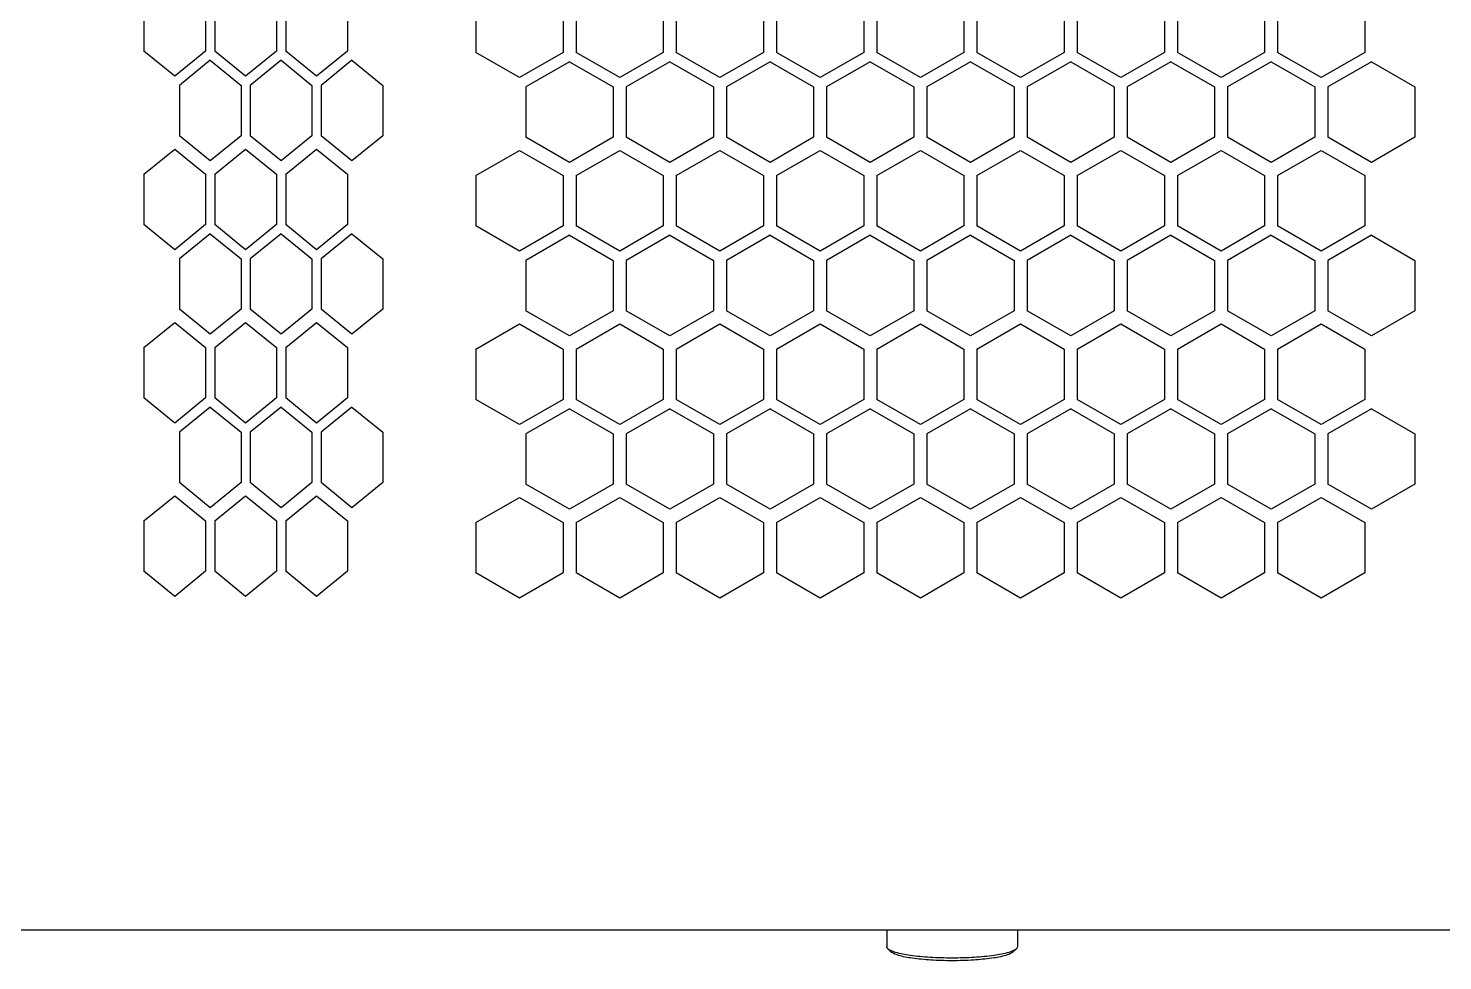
# Model space of a CAD drawing. Header units: millimetres. Extents: x 55614 to 110757, y -66981 to -47484.
# Drawn here: x 78219 to 78348.8, y -54848.3 to -54762.7 of the extents above; entities that cross this region are included whole.
import ezdxf

# ---------------------------------------------------------------- set-up
doc = ezdxf.new("R2010")
doc.units = ezdxf.units.MM
doc.layers.add('4215-0412-2-1_0', color=7, linetype='Continuous')
doc.layers.add('SONGBUTUO-M4-8_0', color=7, linetype='Continuous')
doc.layers.add('THICK', color=7, linetype='Continuous', lineweight=0)

# ---------------------------------------------------------------- blocks, each defined once
blk = doc.blocks.new('RU67I6756')
at = {"layer": '4215-0412-2-1_0', "color": 0, "linetype": 'Continuous'}
for p, q in [((24930.45, 16376.65), (24930.45, 16372.03)), ((24936.11, 16376.65), (24936.11, 16372.03)), ((24936.95, 16376.65), (24936.95, 16372.03)), ((24942.61, 16376.65), (24942.61, 16372.03)), ((24943.46, 16376.65), (24943.46, 16372.03)), ((24949.12, 16376.65), (24949.12, 16372.03)), ((24960.91, 16376.53), (24960.91, 16371.91)), ((24968.92, 16376.53), (24968.92, 16371.91)), ((24970.11, 16376.53), (24970.11, 16371.91)), ((24978.12, 16376.53), (24978.12, 16371.91)), ((24979.31, 16376.53), (24979.31, 16371.91)), ((24987.32, 16376.53), (24987.32, 16371.91)), ((24988.51, 16376.53), (24988.51, 16371.91)), ((24996.52, 16376.53), (24996.52, 16371.91)), ((24997.71, 16376.53), (24997.71, 16371.91)), ((25005.72, 16376.53), (25005.72, 16371.91)), ((25006.91, 16376.53), (25006.91, 16371.91)), ((25014.92, 16376.53), (25014.92, 16371.91)), ((25016.11, 16376.53), (25016.11, 16371.91)), ((25024.12, 16376.53), (25024.12, 16371.91)), ((25025.31, 16376.53), (25025.31, 16371.91)), ((25033.32, 16376.53), (25033.32, 16371.91)), ((25034.51, 16376.53), (25034.51, 16371.91)), ((25042.52, 16376.53), (25042.52, 16371.91)), ((24933.28, 16369.72), (24930.45, 16372.03)), ((24936.11, 16372.03), (24933.28, 16369.72)), ((24939.78, 16369.72), (24936.95, 16372.03)), ((24942.61, 16372.03), (24939.78, 16369.72)), ((24946.29, 16369.72), (24943.46, 16372.03)), ((24949.12, 16372.03), (24946.29, 16369.72)), ((24964.92, 16369.6), (24960.91, 16371.91)), ((24968.92, 16371.91), (24964.92, 16369.6)), ((24974.12, 16369.6), (24970.11, 16371.91)), ((24978.12, 16371.91), (24974.12, 16369.6)), ((24983.32, 16369.6), (24979.31, 16371.91)), ((24987.32, 16371.91), (24983.32, 16369.6)), ((24992.52, 16369.6), (24988.51, 16371.91)), ((24996.52, 16371.91), (24992.52, 16369.6)), ((25001.72, 16369.6), (24997.71, 16371.91)), ((25005.72, 16371.91), (25001.72, 16369.6)), ((25010.92, 16369.6), (25006.91, 16371.91)), ((25014.92, 16371.91), (25010.92, 16369.6)), ((25020.12, 16369.6), (25016.11, 16371.91)), ((25024.12, 16371.91), (25020.12, 16369.6)), ((25029.32, 16369.6), (25025.31, 16371.91)), ((25033.32, 16371.91), (25029.32, 16369.6)), ((25038.52, 16369.6), (25034.51, 16371.91)), ((25042.52, 16371.91), (25038.52, 16369.6)), ((24936.53, 16371.19), (24933.7, 16368.88)), ((24936.53, 16371.19), (24939.36, 16368.88)), ((24943.04, 16371.19), (24940.21, 16368.88)), ((24943.04, 16371.19), (24945.86, 16368.88)), ((24949.54, 16371.19), (24946.71, 16368.88)), ((24949.54, 16371.19), (24952.37, 16368.88)), ((24969.52, 16371.06), (24965.51, 16368.75)), ((24969.52, 16371.06), (24973.52, 16368.75)), ((24978.72, 16371.06), (24974.71, 16368.75)), ((24978.72, 16371.06), (24982.72, 16368.75)), ((24987.92, 16371.06), (24983.91, 16368.75)), ((24987.92, 16371.06), (24991.92, 16368.75)), ((24997.12, 16371.06), (24993.11, 16368.75)), ((24997.12, 16371.06), (25001.12, 16368.75)), ((25006.32, 16371.06), (25002.31, 16368.75)), ((25006.32, 16371.06), (25010.32, 16368.75)), ((25015.52, 16371.06), (25011.51, 16368.75)), ((25015.52, 16371.06), (25019.52, 16368.75)), ((25024.72, 16371.06), (25020.71, 16368.75)), ((25024.72, 16371.06), (25028.72, 16368.75)), ((25033.92, 16371.06), (25029.91, 16368.75)), ((25033.92, 16371.06), (25037.92, 16368.75)), ((25043.12, 16371.06), (25039.11, 16368.75)), ((25043.12, 16371.06), (25047.12, 16368.75)), ((24933.7, 16368.88), (24933.7, 16364.26)), ((24939.36, 16368.88), (24939.36, 16364.26)), ((24940.21, 16368.88), (24940.21, 16364.26)), ((24945.86, 16368.88), (24945.86, 16364.26)), ((24946.71, 16368.88), (24946.71, 16364.26)), ((24952.37, 16368.88), (24952.37, 16364.26)), ((24965.51, 16368.75), (24965.51, 16364.13)), ((24973.52, 16368.75), (24973.52, 16364.13)), ((24974.71, 16368.75), (24974.71, 16364.13)), ((24982.72, 16368.75), (24982.72, 16364.13)), ((24983.91, 16368.75), (24983.91, 16364.13)), ((24991.92, 16368.75), (24991.92, 16364.13)), ((24993.11, 16368.75), (24993.11, 16364.13)), ((25001.12, 16368.75), (25001.12, 16364.13)), ((25002.31, 16368.75), (25002.31, 16364.13)), ((25010.32, 16368.75), (25010.32, 16364.13)), ((25011.51, 16368.75), (25011.51, 16364.13)), ((25019.52, 16368.75), (25019.52, 16364.13)), ((25020.71, 16368.75), (25020.71, 16364.13)), ((25028.72, 16368.75), (25028.72, 16364.13)), ((25029.91, 16368.75), (25029.91, 16364.13)), ((25037.92, 16368.75), (25037.92, 16364.13)), ((25039.11, 16368.75), (25039.11, 16364.13)), ((25047.12, 16368.75), (25047.12, 16364.13)), ((24936.53, 16361.95), (24933.7, 16364.26)), ((24939.36, 16364.26), (24936.53, 16361.95)), ((24943.04, 16361.95), (24940.21, 16364.26)), ((24945.86, 16364.26), (24943.04, 16361.95)), ((24949.54, 16361.95), (24946.71, 16364.26)), ((24952.37, 16364.26), (24949.54, 16361.95)), ((24969.52, 16361.82), (24965.51, 16364.13)), ((24973.52, 16364.13), (24969.52, 16361.82)), ((24978.72, 16361.82), (24974.71, 16364.13)), ((24982.72, 16364.13), (24978.72, 16361.82)), ((24987.92, 16361.82), (24983.91, 16364.13)), ((24991.92, 16364.13), (24987.92, 16361.82)), ((24997.12, 16361.82), (24993.11, 16364.13)), ((25001.12, 16364.13), (24997.12, 16361.82)), ((25006.32, 16361.82), (25002.31, 16364.13)), ((25010.32, 16364.13), (25006.32, 16361.82)), ((25015.52, 16361.82), (25011.51, 16364.13)), ((25019.52, 16364.13), (25015.52, 16361.82)), ((25024.72, 16361.82), (25020.71, 16364.13)), ((25028.72, 16364.13), (25024.72, 16361.82)), ((25033.92, 16361.82), (25029.91, 16364.13)), ((25037.92, 16364.13), (25033.92, 16361.82)), ((25043.12, 16361.82), (25039.11, 16364.13)), ((25047.12, 16364.13), (25043.12, 16361.82)), ((24930.45, 16360.73), (24933.28, 16363.04)), ((24933.28, 16363.04), (24936.11, 16360.73)), ((24936.95, 16360.73), (24939.78, 16363.04)), ((24939.78, 16363.04), (24942.61, 16360.73)), ((24943.46, 16360.73), (24946.29, 16363.04)), ((24946.29, 16363.04), (24949.12, 16360.73)), ((24960.91, 16360.6), (24964.92, 16362.91)), ((24964.92, 16362.91), (24968.92, 16360.6)), ((24970.11, 16360.6), (24974.12, 16362.91)), ((24974.12, 16362.91), (24978.12, 16360.6)), ((24979.31, 16360.6), (24983.32, 16362.91)), ((24983.32, 16362.91), (24987.32, 16360.6)), ((24988.51, 16360.6), (24992.52, 16362.91)), ((24992.52, 16362.91), (24996.52, 16360.6)), ((24997.71, 16360.6), (25001.72, 16362.91)), ((25001.72, 16362.91), (25005.72, 16360.6)), ((25006.91, 16360.6), (25010.92, 16362.91)), ((25010.92, 16362.91), (25014.92, 16360.6)), ((25016.11, 16360.6), (25020.12, 16362.91)), ((25020.12, 16362.91), (25024.12, 16360.6)), ((25025.31, 16360.6), (25029.32, 16362.91)), ((25029.32, 16362.91), (25033.32, 16360.6)), ((25034.51, 16360.6), (25038.52, 16362.91)), ((25038.52, 16362.91), (25042.52, 16360.6)), ((24930.45, 16360.73), (24930.45, 16356.11)), ((24936.11, 16360.73), (24936.11, 16356.11)), ((24936.95, 16360.73), (24936.95, 16356.11)), ((24942.61, 16360.73), (24942.61, 16356.11)), ((24943.46, 16360.73), (24943.46, 16356.11)), ((24949.12, 16360.73), (24949.12, 16356.11)), ((24960.91, 16360.6), (24960.91, 16355.98)), ((24968.92, 16360.6), (24968.92, 16355.98)), ((24970.11, 16360.6), (24970.11, 16355.98)), ((24978.12, 16360.6), (24978.12, 16355.98)), ((24979.31, 16360.6), (24979.31, 16355.98)), ((24987.32, 16360.6), (24987.32, 16355.98)), ((24988.51, 16360.6), (24988.51, 16355.98)), ((24996.52, 16360.6), (24996.52, 16355.98)), ((24997.71, 16360.6), (24997.71, 16355.98)), ((25005.72, 16360.6), (25005.72, 16355.98)), ((25006.91, 16360.6), (25006.91, 16355.98)), ((25014.92, 16360.6), (25014.92, 16355.98)), ((25016.11, 16360.6), (25016.11, 16355.98)), ((25024.12, 16360.6), (25024.12, 16355.98)), ((25025.31, 16360.6), (25025.31, 16355.98)), ((25033.32, 16360.6), (25033.32, 16355.98)), ((25034.51, 16360.6), (25034.51, 16355.98)), ((25042.52, 16360.6), (25042.52, 16355.98)), ((24933.28, 16353.8), (24930.45, 16356.11)), ((24936.11, 16356.11), (24933.28, 16353.8)), ((24936.53, 16355.27), (24933.7, 16352.96)), ((24936.53, 16355.27), (24939.36, 16352.96)), ((24939.78, 16353.8), (24936.95, 16356.11)), ((24942.61, 16356.11), (24939.78, 16353.8)), ((24943.04, 16355.27), (24940.21, 16352.96)), ((24943.04, 16355.27), (24945.86, 16352.96)), ((24946.29, 16353.8), (24943.46, 16356.11)), ((24949.12, 16356.11), (24946.29, 16353.8)), ((24949.54, 16355.27), (24946.71, 16352.96)), ((24949.54, 16355.27), (24952.37, 16352.96)), ((24964.92, 16353.67), (24960.91, 16355.98)), ((24968.92, 16355.98), (24964.92, 16353.67)), ((24969.52, 16355.13), (24965.51, 16352.82)), ((24969.52, 16355.13), (24973.52, 16352.82)), ((24974.12, 16353.67), (24970.11, 16355.98)), ((24978.12, 16355.98), (24974.12, 16353.67)), ((24978.72, 16355.13), (24974.71, 16352.82)), ((24978.72, 16355.13), (24982.72, 16352.82)), ((24983.32, 16353.67), (24979.31, 16355.98)), ((24987.32, 16355.98), (24983.32, 16353.67)), ((24987.92, 16355.13), (24983.91, 16352.82)), ((24987.92, 16355.13), (24991.92, 16352.82)), ((24992.52, 16353.67), (24988.51, 16355.98)), ((24996.52, 16355.98), (24992.52, 16353.67)), ((24997.12, 16355.13), (24993.11, 16352.82)), ((24997.12, 16355.13), (25001.12, 16352.82)), ((25001.72, 16353.67), (24997.71, 16355.98)), ((25005.72, 16355.98), (25001.72, 16353.67)), ((25006.32, 16355.13), (25002.31, 16352.82)), ((25006.32, 16355.13), (25010.32, 16352.82)), ((25010.92, 16353.67), (25006.91, 16355.98)), ((25014.92, 16355.98), (25010.92, 16353.67)), ((25015.52, 16355.13), (25011.51, 16352.82)), ((25015.52, 16355.13), (25019.52, 16352.82)), ((25020.12, 16353.67), (25016.11, 16355.98)), ((25024.12, 16355.98), (25020.12, 16353.67)), ((25024.72, 16355.13), (25020.71, 16352.82)), ((25024.72, 16355.13), (25028.72, 16352.82)), ((25029.32, 16353.67), (25025.31, 16355.98)), ((25033.32, 16355.98), (25029.32, 16353.67)), ((25033.92, 16355.13), (25029.91, 16352.82)), ((25033.92, 16355.13), (25037.92, 16352.82)), ((25038.52, 16353.67), (25034.51, 16355.98)), ((25042.52, 16355.98), (25038.52, 16353.67)), ((25043.12, 16355.13), (25039.11, 16352.82)), ((25043.12, 16355.13), (25047.12, 16352.82)), ((24933.7, 16352.96), (24933.7, 16348.34)), ((24939.36, 16352.96), (24939.36, 16348.34)), ((24940.21, 16352.96), (24940.21, 16348.34)), ((24945.86, 16352.96), (24945.86, 16348.34)), ((24946.71, 16352.96), (24946.71, 16348.34)), ((24952.37, 16352.96), (24952.37, 16348.34)), ((24965.51, 16352.82), (24965.51, 16348.2)), ((24973.52, 16352.82), (24973.52, 16348.2)), ((24974.71, 16352.82), (24974.71, 16348.2)), ((24982.72, 16352.82), (24982.72, 16348.2)), ((24983.91, 16352.82), (24983.91, 16348.2)), ((24991.92, 16352.82), (24991.92, 16348.2)), ((24993.11, 16352.82), (24993.11, 16348.2)), ((25001.12, 16352.82), (25001.12, 16348.2)), ((25002.31, 16352.82), (25002.31, 16348.2)), ((25010.32, 16352.82), (25010.32, 16348.2)), ((25011.51, 16352.82), (25011.51, 16348.2)), ((25019.52, 16352.82), (25019.52, 16348.2)), ((25020.71, 16352.82), (25020.71, 16348.2)), ((25028.72, 16352.82), (25028.72, 16348.2)), ((25029.91, 16352.82), (25029.91, 16348.2)), ((25037.92, 16352.82), (25037.92, 16348.2)), ((25039.11, 16352.82), (25039.11, 16348.2)), ((25047.12, 16352.82), (25047.12, 16348.2)), ((24936.53, 16346.03), (24933.7, 16348.34)), ((24939.36, 16348.34), (24936.53, 16346.03)), ((24943.04, 16346.03), (24940.21, 16348.34)), ((24945.86, 16348.34), (24943.04, 16346.03)), ((24949.54, 16346.03), (24946.71, 16348.34)), ((24952.37, 16348.34), (24949.54, 16346.03)), ((24969.52, 16345.89), (24965.51, 16348.2)), ((24973.52, 16348.2), (24969.52, 16345.89)), ((24978.72, 16345.89), (24974.71, 16348.2)), ((24982.72, 16348.2), (24978.72, 16345.89)), ((24987.92, 16345.89), (24983.91, 16348.2)), ((24991.92, 16348.2), (24987.92, 16345.89)), ((24997.12, 16345.89), (24993.11, 16348.2)), ((25001.12, 16348.2), (24997.12, 16345.89)), ((25006.32, 16345.89), (25002.31, 16348.2)), ((25010.32, 16348.2), (25006.32, 16345.89)), ((25015.52, 16345.89), (25011.51, 16348.2)), ((25019.52, 16348.2), (25015.52, 16345.89)), ((25024.72, 16345.89), (25020.71, 16348.2)), ((25028.72, 16348.2), (25024.72, 16345.89)), ((25033.92, 16345.89), (25029.91, 16348.2)), ((25037.92, 16348.2), (25033.92, 16345.89)), ((25043.12, 16345.89), (25039.11, 16348.2)), ((25047.12, 16348.2), (25043.12, 16345.89)), ((24930.45, 16344.81), (24933.28, 16347.12)), ((24933.28, 16347.12), (24936.11, 16344.81)), ((24936.95, 16344.81), (24939.78, 16347.12)), ((24939.78, 16347.12), (24942.61, 16344.81)), ((24943.46, 16344.81), (24946.29, 16347.12)), ((24946.29, 16347.12), (24949.12, 16344.81)), ((24960.91, 16344.67), (24964.92, 16346.98)), ((24964.92, 16346.98), (24968.92, 16344.67)), ((24970.11, 16344.67), (24974.12, 16346.98)), ((24974.12, 16346.98), (24978.12, 16344.67)), ((24979.31, 16344.67), (24983.32, 16346.98)), ((24983.32, 16346.98), (24987.32, 16344.67)), ((24988.51, 16344.67), (24992.52, 16346.98)), ((24992.52, 16346.98), (24996.52, 16344.67)), ((24997.71, 16344.67), (25001.72, 16346.98)), ((25001.72, 16346.98), (25005.72, 16344.67)), ((25006.91, 16344.67), (25010.92, 16346.98)), ((25010.92, 16346.98), (25014.92, 16344.67)), ((25016.11, 16344.67), (25020.12, 16346.98)), ((25020.12, 16346.98), (25024.12, 16344.67)), ((25025.31, 16344.67), (25029.32, 16346.98)), ((25029.32, 16346.98), (25033.32, 16344.67)), ((25034.51, 16344.67), (25038.52, 16346.98)), ((25038.52, 16346.98), (25042.52, 16344.67)), ((24930.45, 16344.81), (24930.45, 16340.19)), ((24936.11, 16344.81), (24936.11, 16340.19)), ((24936.95, 16344.81), (24936.95, 16340.19)), ((24942.61, 16344.81), (24942.61, 16340.19)), ((24943.46, 16344.81), (24943.46, 16340.19)), ((24949.12, 16344.81), (24949.12, 16340.19)), ((24960.91, 16344.67), (24960.91, 16340.05)), ((24968.92, 16344.67), (24968.92, 16340.05)), ((24970.11, 16344.67), (24970.11, 16340.05)), ((24978.12, 16344.67), (24978.12, 16340.05)), ((24979.31, 16344.67), (24979.31, 16340.05)), ((24987.32, 16344.67), (24987.32, 16340.05)), ((24988.51, 16344.67), (24988.51, 16340.05)), ((24996.52, 16344.67), (24996.52, 16340.05)), ((24997.71, 16344.67), (24997.71, 16340.05)), ((25005.72, 16344.67), (25005.72, 16340.05)), ((25006.91, 16344.67), (25006.91, 16340.05)), ((25014.92, 16344.67), (25014.92, 16340.05)), ((25016.11, 16344.67), (25016.11, 16340.05)), ((25024.12, 16344.67), (25024.12, 16340.05)), ((25025.31, 16344.67), (25025.31, 16340.05)), ((25033.32, 16344.67), (25033.32, 16340.05)), ((25034.51, 16344.67), (25034.51, 16340.05)), ((25042.52, 16344.67), (25042.52, 16340.05)), ((24933.28, 16337.88), (24930.45, 16340.19)), ((24936.11, 16340.19), (24933.28, 16337.88)), ((24939.78, 16337.88), (24936.95, 16340.19)), ((24942.61, 16340.19), (24939.78, 16337.88)), ((24946.29, 16337.88), (24943.46, 16340.19)), ((24949.12, 16340.19), (24946.29, 16337.88)), ((24964.92, 16337.74), (24960.91, 16340.05)), ((24968.92, 16340.05), (24964.92, 16337.74)), ((24974.12, 16337.74), (24970.11, 16340.05)), ((24978.12, 16340.05), (24974.12, 16337.74)), ((24983.32, 16337.74), (24979.31, 16340.05)), ((24987.32, 16340.05), (24983.32, 16337.74)), ((24992.52, 16337.74), (24988.51, 16340.05)), ((24996.52, 16340.05), (24992.52, 16337.74)), ((25001.72, 16337.74), (24997.71, 16340.05)), ((25005.72, 16340.05), (25001.72, 16337.74)), ((25010.92, 16337.74), (25006.91, 16340.05)), ((25014.92, 16340.05), (25010.92, 16337.74)), ((25020.12, 16337.74), (25016.11, 16340.05)), ((25024.12, 16340.05), (25020.12, 16337.74)), ((25029.32, 16337.74), (25025.31, 16340.05)), ((25033.32, 16340.05), (25029.32, 16337.74)), ((25038.52, 16337.74), (25034.51, 16340.05)), ((25042.52, 16340.05), (25038.52, 16337.74)), ((24936.53, 16339.35), (24933.7, 16337.04)), ((24936.53, 16339.35), (24939.36, 16337.04)), ((24943.04, 16339.35), (24940.21, 16337.04)), ((24943.04, 16339.35), (24945.86, 16337.04)), ((24949.54, 16339.35), (24946.71, 16337.04)), ((24949.54, 16339.35), (24952.37, 16337.04)), ((24969.52, 16339.2), (24965.51, 16336.89)), ((24969.52, 16339.2), (24973.52, 16336.89)), ((24978.72, 16339.2), (24974.71, 16336.89)), ((24978.72, 16339.2), (24982.72, 16336.89)), ((24987.92, 16339.2), (24983.91, 16336.89)), ((24987.92, 16339.2), (24991.92, 16336.89)), ((24997.12, 16339.2), (24993.11, 16336.89)), ((24997.12, 16339.2), (25001.12, 16336.89)), ((25006.32, 16339.2), (25002.31, 16336.89)), ((25006.32, 16339.2), (25010.32, 16336.89)), ((25015.52, 16339.2), (25011.51, 16336.89)), ((25015.52, 16339.2), (25019.52, 16336.89)), ((25024.72, 16339.2), (25020.71, 16336.89)), ((25024.72, 16339.2), (25028.72, 16336.89)), ((25033.92, 16339.2), (25029.91, 16336.89)), ((25033.92, 16339.2), (25037.92, 16336.89)), ((25043.12, 16339.2), (25039.11, 16336.89)), ((25043.12, 16339.2), (25047.12, 16336.89)), ((24933.7, 16337.04), (24933.7, 16332.42)), ((24939.36, 16337.04), (24939.36, 16332.42)), ((24940.21, 16337.04), (24940.21, 16332.42)), ((24945.86, 16337.04), (24945.86, 16332.42)), ((24946.71, 16337.04), (24946.71, 16332.42)), ((24952.37, 16337.04), (24952.37, 16332.42)), ((24965.51, 16336.89), (24965.51, 16332.27)), ((24973.52, 16336.89), (24973.52, 16332.27)), ((24974.71, 16336.89), (24974.71, 16332.27)), ((24982.72, 16336.89), (24982.72, 16332.27)), ((24983.91, 16336.89), (24983.91, 16332.27)), ((24991.92, 16336.89), (24991.92, 16332.27)), ((24993.11, 16336.89), (24993.11, 16332.27)), ((25001.12, 16336.89), (25001.12, 16332.27)), ((25002.31, 16336.89), (25002.31, 16332.27)), ((25010.32, 16336.89), (25010.32, 16332.27)), ((25011.51, 16336.89), (25011.51, 16332.27)), ((25019.52, 16336.89), (25019.52, 16332.27)), ((25020.71, 16336.89), (25020.71, 16332.27)), ((25028.72, 16336.89), (25028.72, 16332.27)), ((25029.91, 16336.89), (25029.91, 16332.27)), ((25037.92, 16336.89), (25037.92, 16332.27)), ((25039.11, 16336.89), (25039.11, 16332.27)), ((25047.12, 16336.89), (25047.12, 16332.27)), ((24936.53, 16330.11), (24933.7, 16332.42)), ((24939.36, 16332.42), (24936.53, 16330.11)), ((24943.04, 16330.11), (24940.21, 16332.42)), ((24945.86, 16332.42), (24943.04, 16330.11)), ((24949.54, 16330.11), (24946.71, 16332.42)), ((24952.37, 16332.42), (24949.54, 16330.11)), ((24969.52, 16329.96), (24965.51, 16332.27)), ((24973.52, 16332.27), (24969.52, 16329.96)), ((24978.72, 16329.96), (24974.71, 16332.27)), ((24982.72, 16332.27), (24978.72, 16329.96)), ((24987.92, 16329.96), (24983.91, 16332.27)), ((24991.92, 16332.27), (24987.92, 16329.96)), ((24997.12, 16329.96), (24993.11, 16332.27)), ((25001.12, 16332.27), (24997.12, 16329.96)), ((25006.32, 16329.96), (25002.31, 16332.27)), ((25010.32, 16332.27), (25006.32, 16329.96)), ((25015.52, 16329.96), (25011.51, 16332.27)), ((25019.52, 16332.27), (25015.52, 16329.96)), ((25024.72, 16329.96), (25020.71, 16332.27)), ((25028.72, 16332.27), (25024.72, 16329.96)), ((25033.92, 16329.96), (25029.91, 16332.27)), ((25037.92, 16332.27), (25033.92, 16329.96)), ((25043.12, 16329.96), (25039.11, 16332.27)), ((25047.12, 16332.27), (25043.12, 16329.96)), ((24930.45, 16328.89), (24933.28, 16331.2)), ((24933.28, 16331.2), (24936.11, 16328.89)), ((24936.95, 16328.89), (24939.78, 16331.2)), ((24939.78, 16331.2), (24942.61, 16328.89)), ((24943.46, 16328.89), (24946.29, 16331.2)), ((24946.29, 16331.2), (24949.12, 16328.89)), ((24960.91, 16328.74), (24964.92, 16331.05)), ((24964.92, 16331.05), (24968.92, 16328.74)), ((24970.11, 16328.74), (24974.12, 16331.05)), ((24974.12, 16331.05), (24978.12, 16328.74)), ((24979.31, 16328.74), (24983.32, 16331.05)), ((24983.32, 16331.05), (24987.32, 16328.74)), ((24988.51, 16328.74), (24992.52, 16331.05)), ((24992.52, 16331.05), (24996.52, 16328.74)), ((24997.71, 16328.74), (25001.72, 16331.05)), ((25001.72, 16331.05), (25005.72, 16328.74)), ((25006.91, 16328.74), (25010.92, 16331.05)), ((25010.92, 16331.05), (25014.92, 16328.74)), ((25016.11, 16328.74), (25020.12, 16331.05)), ((25020.12, 16331.05), (25024.12, 16328.74)), ((25025.31, 16328.74), (25029.32, 16331.05)), ((25029.32, 16331.05), (25033.32, 16328.74)), ((25034.51, 16328.74), (25038.52, 16331.05)), ((25038.52, 16331.05), (25042.52, 16328.74)), ((24930.45, 16328.89), (24930.45, 16324.27)), ((24936.11, 16328.89), (24936.11, 16324.27)), ((24936.95, 16328.89), (24936.95, 16324.27)), ((24942.61, 16328.89), (24942.61, 16324.27)), ((24943.46, 16328.89), (24943.46, 16324.27)), ((24949.12, 16328.89), (24949.12, 16324.27)), ((24960.91, 16328.74), (24960.91, 16324.12)), ((24968.92, 16328.74), (24968.92, 16324.12)), ((24970.11, 16328.74), (24970.11, 16324.12)), ((24978.12, 16328.74), (24978.12, 16324.12)), ((24979.31, 16328.74), (24979.31, 16324.12)), ((24987.32, 16328.74), (24987.32, 16324.12)), ((24988.51, 16328.74), (24988.51, 16324.12)), ((24996.52, 16328.74), (24996.52, 16324.12)), ((24997.71, 16328.74), (24997.71, 16324.12)), ((25005.72, 16328.74), (25005.72, 16324.12)), ((25006.91, 16328.74), (25006.91, 16324.12)), ((25014.92, 16328.74), (25014.92, 16324.12)), ((25016.11, 16328.74), (25016.11, 16324.12)), ((25024.12, 16328.74), (25024.12, 16324.12)), ((25025.31, 16328.74), (25025.31, 16324.12)), ((25033.32, 16328.74), (25033.32, 16324.12)), ((25034.51, 16328.74), (25034.51, 16324.12)), ((25042.52, 16328.74), (25042.52, 16324.12)), ((24933.28, 16321.96), (24930.45, 16324.27)), ((24936.11, 16324.27), (24933.28, 16321.96)), ((24939.78, 16321.96), (24936.95, 16324.27)), ((24942.61, 16324.27), (24939.78, 16321.96)), ((24946.29, 16321.96), (24943.46, 16324.27)), ((24949.12, 16324.27), (24946.29, 16321.96)), ((24964.92, 16321.81), (24960.91, 16324.12)), ((24968.92, 16324.12), (24964.92, 16321.81)), ((24974.12, 16321.81), (24970.11, 16324.12)), ((24978.12, 16324.12), (24974.12, 16321.81)), ((24983.32, 16321.81), (24979.31, 16324.12)), ((24987.32, 16324.12), (24983.32, 16321.81)), ((24992.52, 16321.81), (24988.51, 16324.12)), ((24996.52, 16324.12), (24992.52, 16321.81)), ((25001.72, 16321.81), (24997.71, 16324.12)), ((25005.72, 16324.12), (25001.72, 16321.81)), ((25010.92, 16321.81), (25006.91, 16324.12)), ((25014.92, 16324.12), (25010.92, 16321.81)), ((25020.12, 16321.81), (25016.11, 16324.12)), ((25024.12, 16324.12), (25020.12, 16321.81)), ((25029.32, 16321.81), (25025.31, 16324.12)), ((25033.32, 16324.12), (25029.32, 16321.81)), ((25038.52, 16321.81), (25034.51, 16324.12)), ((25042.52, 16324.12), (25038.52, 16321.81)), ((24398.98, 16291.35), (25089.13, 16291.35))]:
    blk.add_line(p, q, dxfattribs=at)
at = {"layer": 'SONGBUTUO-M4-8_0', "color": 0, "linetype": 'Continuous'}
for p, q in [((24998.63, 16291.35), (24998.63, 16289.8)), ((25010.63, 16291.35), (25010.63, 16289.8)), ((24999.02, 16289.33), (24998.73, 16289.61)), ((25010.25, 16289.33), (25010.54, 16289.61))]:
    blk.add_line(p, q, dxfattribs=at)
for points, knots in [([(24998.73, 16289.61), (24998.71, 16289.63), (24998.67, 16289.68), (24998.63, 16289.75), (24998.63, 16289.8)], [0, 0, 0, 0, 0.293305, 1, 1, 1, 1]), ([(25010.54, 16289.61), (25010.46, 16289.54), (25010.23, 16289.41), (25009.55, 16289.17), (25008.34, 16288.96), (25006.61, 16288.79), (25004.63, 16288.74), (25002.66, 16288.79), (25000.93, 16288.96), (24999.72, 16289.17), (24999.04, 16289.41), (24998.81, 16289.54), (24998.73, 16289.61)], [0, 0, 0, 0, 0.026891, 0.066115, 0.179624, 0.329933, 0.5, 0.670067, 0.820376, 0.933885, 0.973109, 1, 1, 1, 1]), ([(25010.25, 16289.33), (25010.17, 16289.26), (25009.95, 16289.13), (25009.3, 16288.91), (25008.15, 16288.7), (25006.51, 16288.55), (25004.63, 16288.49), (25002.76, 16288.55), (25001.11, 16288.7), (24999.97, 16288.91), (24999.32, 16289.13), (24999.1, 16289.26), (24999.02, 16289.33)], [0, 0, 0, 0, 0.026894, 0.06612, 0.17963, 0.329937, 0.5, 0.670063, 0.82037, 0.93388, 0.973106, 1, 1, 1, 1]), ([(25010.63, 16289.8), (25010.63, 16289.75), (25010.6, 16289.68), (25010.56, 16289.63), (25010.54, 16289.61)], [0, 0, 0, 0, 0.706695, 1, 1, 1, 1])]:
    blk.add_open_spline(points, degree=3, knots=knots, dxfattribs=at)

msp = doc.modelspace()

# ---------------------------------------------------------------- block references
at = {"layer": 'THICK', "lineweight": -3}
msp.add_blockref('RU67I6756', (53299.141, -71136.859), dxfattribs=at)

doc.saveas('drawing.dxf')
